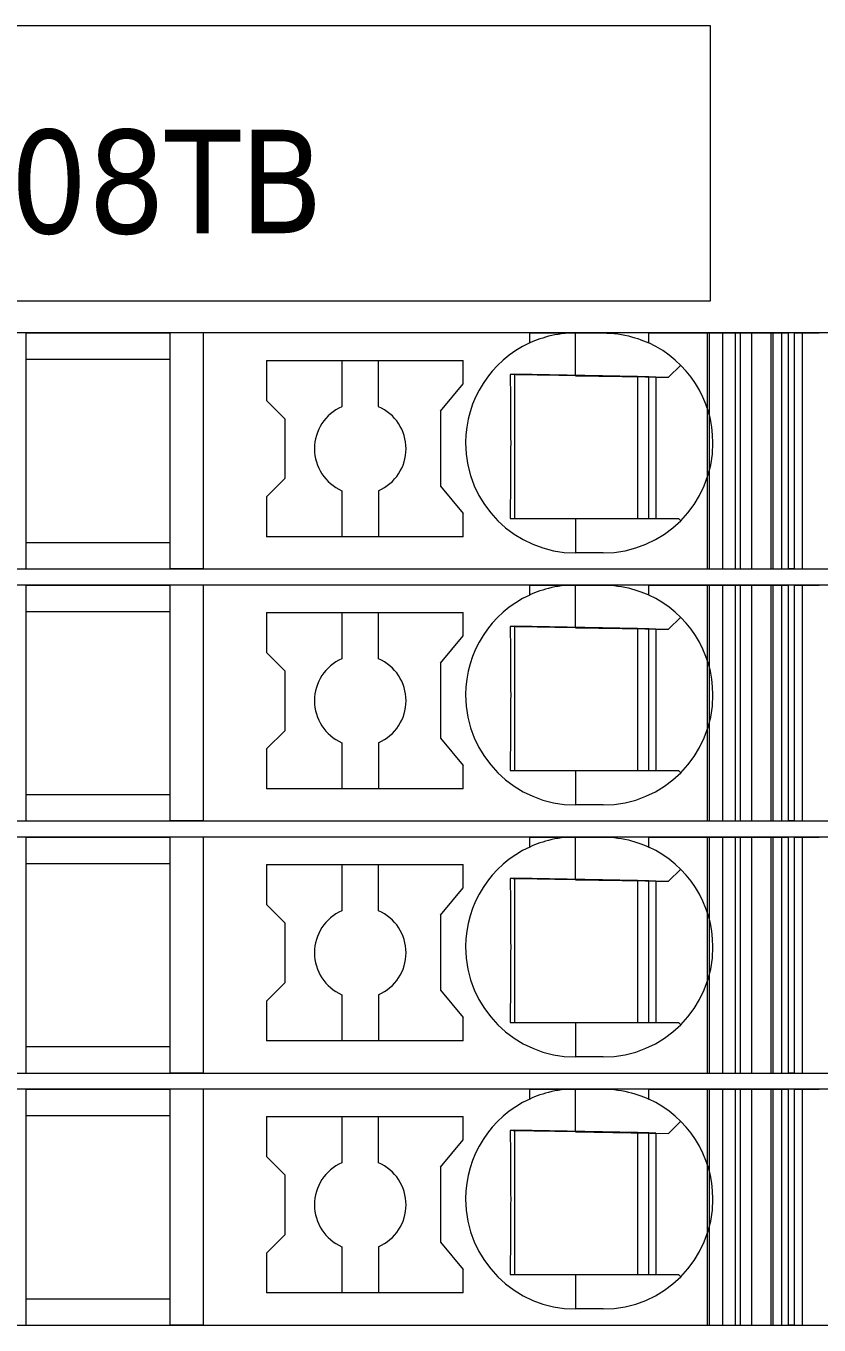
# Model space of a CAD drawing. Header units: millimetres. Extents: x 0 to 1680, y 0 to 1188.
# Drawn here: x 877.05 to 894.37, y 363.15 to 391.5 of the extents above; entities that cross this region are included whole.
import ezdxf
from ezdxf.enums import TextEntityAlignment as Align

# ---------------------------------------------------------------- set-up
doc = ezdxf.new("R2010")
doc.units = ezdxf.units.MM
for name, color, linetype, lineweight in [('EPLAN100', 7, 'Continuous', 13), ('EPLAN108', 5, 'Continuous', 9), ('EPLAN309', 5, 'Continuous', 5), ('EPLAN493', 5, 'Continuous', 5), ('MAIN-1', 7, 'Continuous', 5), ('MAIN-2', 7, 'Continuous', 5)]:
    doc.layers.add(name, color=color, linetype=linetype, lineweight=lineweight)
doc.styles.add('Tahoma', font='')
doc.styles.get('Tahoma').set_extended_font_data('Tahoma')

# ---------------------------------------------------------------- blocks, each defined once
blk = doc.blocks.new('EPLSYM_LibrarySPECIAL_Symbol12_Variant0_Placement8')
at = {"layer": 'EPLAN309', "lineweight": 13, "ltscale": 16}
blk.add_lwpolyline([(0, -5.15), (68.15, -5.15), (68.15, 0), (0, 0)], close=True, dxfattribs=at)
at = {"layer": 'EPLAN493', "color": 5, "style": 'Tahoma'}
blk.add_attdef('17_20450', text='', height=2.3478, dxfattribs=at).set_placement((0, -21.83478), align=Align.MIDDLE_RIGHT)
blk = doc.blocks.new('EPLSYM_LibrarySPECIAL_Symbol12_Variant0_Placement8_20')
at = {"layer": 'EPLAN309', "lineweight": 13, "ltscale": 16}
blk.add_lwpolyline([(0, -5.15), (68.15, -5.15), (68.15, 0), (0, 0)], close=True, dxfattribs=at)
at = {"layer": 'EPLAN493', "color": 5, "style": 'Tahoma'}
blk.add_attdef('17_20450', text='', height=2.3478, dxfattribs=at).set_placement((0, -21.83478), align=Align.MIDDLE_RIGHT)
blk = doc.blocks.new('EPLSYM_LibrarySPECIAL_Symbol12_Variant0_Placement8_21')
at = {"layer": 'EPLAN309', "lineweight": 13, "ltscale": 16}
blk.add_lwpolyline([(0, -5.15), (68.15, -5.15), (68.15, 0), (0, 0)], close=True, dxfattribs=at)
at = {"layer": 'EPLAN493', "color": 5, "style": 'Tahoma'}
blk.add_attdef('17_20450', text='', height=2.3478, dxfattribs=at).set_placement((0, -21.83478), align=Align.MIDDLE_RIGHT)
blk = doc.blocks.new('EPLSYM_LibrarySPECIAL_Symbol12_Variant0_Placement8_22')
at = {"layer": 'EPLAN309', "lineweight": 13, "ltscale": 16}
blk.add_lwpolyline([(0, -5.15), (68.15, -5.15), (68.15, 0), (0, 0)], close=True, dxfattribs=at)
at = {"layer": 'EPLAN493', "color": 5, "style": 'Tahoma'}
blk.add_attdef('17_20450', text='', height=2.3478, dxfattribs=at).set_placement((0, -21.83478), align=Align.MIDDLE_RIGHT)

msp = doc.modelspace()

# ---------------------------------------------------------------- linework, layer by layer
at = {"layer": 'EPLAN100', "lineweight": 0, "ltscale": 6}
msp.add_lwpolyline([(854, 385.5), (892, 385.5), (892, 391.5), (854, 391.5)], close=True, dxfattribs=at)
at = {"layer": 'MAIN-1'}
for p, q in [((877.05, 384.8), (880.2, 384.8)), ((877.05, 384.8), (877.05, 379.65)), ((880.919, 384.8), (880.2, 384.8)), ((880.2, 379.65), (880.2, 384.8)), ((888.05, 384.8), (880.919, 384.8)), ((880.919, 384.8), (880.919, 379.65)), ((888.05, 384.8), (889.05, 384.8)), ((888.05, 384.582), (888.05, 384.8)), ((888.463, 384.727), (888.397, 384.709)), ((888.531, 384.743), (888.463, 384.727)), ((888.601, 384.758), (888.531, 384.743)), ((888.673, 384.77), (888.601, 384.758)), ((888.746, 384.781), (888.673, 384.77)), ((888.821, 384.789), (888.746, 384.781)), ((888.897, 384.795), (888.821, 384.789)), ((888.973, 384.799), (888.897, 384.795)), ((889.05, 384.8), (888.973, 384.799)), ((889.05, 383.868), (889.05, 384.8)), ((889.05, 384.8), (889.65, 384.8)), ((889.65, 384.8), (889.732, 384.799)), ((890.65, 384.8), (889.65, 384.8)), ((889.732, 384.799), (889.814, 384.794)), ((889.814, 384.794), (889.896, 384.787)), ((889.896, 384.787), (889.975, 384.778)), ((889.975, 384.778), (890.053, 384.766)), ((890.053, 384.766), (890.13, 384.752)), ((890.13, 384.752), (890.204, 384.735)), ((890.204, 384.735), (890.275, 384.717)), ((890.275, 384.717), (890.345, 384.697)), ((890.65, 384.8), (893.704, 384.8)), ((890.65, 384.582), (890.65, 384.8)), ((893.832, 384.8), (893.704, 384.8)), ((893.704, 379.65), (893.704, 384.8)), ((893.832, 384.8), (894.367, 384.8)), ((893.832, 379.65), (893.832, 384.8)), ((888.102, 384.605), (888.05, 384.582)), ((888.156, 384.627), (888.102, 384.605)), ((888.213, 384.649), (888.156, 384.627)), ((888.272, 384.67), (888.213, 384.649)), ((888.333, 384.69), (888.272, 384.67)), ((888.397, 384.709), (888.333, 384.69)), ((890.345, 384.697), (890.411, 384.676)), ((890.411, 384.676), (890.475, 384.654)), ((890.475, 384.654), (890.536, 384.631)), ((890.536, 384.631), (890.594, 384.606)), ((890.594, 384.606), (890.65, 384.582)), ((877.05, 384.225), (880.2, 384.225)), ((882.3, 384.2), (882.3, 383.329)), ((882.3, 384.2), (886.6, 384.2)), ((883.95, 384.2), (883.95, 383.192)), ((884.75, 383.192), (884.75, 384.2)), ((886.6, 383.689), (886.6, 384.2)), ((887.624, 383.892), (887.625, 383.822)), ((887.685, 383.891), (887.624, 383.892)), ((887.746, 383.89), (887.685, 383.891)), ((887.721, 383.891), (887.721, 380.75)), ((887.809, 383.889), (887.746, 383.89)), ((887.873, 383.888), (887.809, 383.889)), ((887.937, 383.887), (887.873, 383.888)), ((888.003, 383.886), (887.937, 383.887)), ((888.071, 383.885), (888.003, 383.886)), ((888.14, 383.884), (888.071, 383.885)), ((888.21, 383.882), (888.14, 383.884)), ((888.283, 383.881), (888.21, 383.882)), ((888.358, 383.88), (888.283, 383.881)), ((888.435, 383.879), (888.358, 383.88)), ((888.514, 383.877), (888.435, 383.879)), ((888.597, 383.876), (888.514, 383.877)), ((888.682, 383.875), (888.597, 383.876)), ((888.771, 383.873), (888.682, 383.875)), ((888.862, 383.871), (888.771, 383.873)), ((888.955, 383.87), (888.862, 383.871)), ((889.05, 383.868), (888.955, 383.87)), ((889.05, 383.868), (891.083, 383.833)), ((891.083, 383.833), (891.347, 384.097)), ((886.1, 383.093), (886.6, 383.689)), ((887.625, 383.822), (887.625, 383.75)), ((887.625, 383.75), (887.626, 383.677)), ((887.626, 383.677), (887.627, 383.603)), ((887.627, 383.603), (887.628, 383.527)), ((890.4, 383.845), (890.4, 380.75)), ((890.65, 380.75), (890.65, 383.84)), ((890.8, 383.838), (890.8, 380.75)), ((882.7, 382.929), (882.3, 383.329)), ((887.628, 383.527), (887.628, 383.449)), ((887.628, 383.449), (887.629, 383.37)), ((887.629, 383.37), (887.63, 383.288)), ((886.1, 383.093), (886.1, 381.457)), ((887.63, 383.288), (887.63, 383.204)), ((887.63, 383.204), (887.631, 383.117)), ((887.631, 383.117), (887.631, 383.026)), ((887.631, 383.026), (887.632, 382.932)), ((882.7, 382.929), (882.7, 381.621)), ((887.632, 382.932), (887.633, 382.834)), ((887.633, 382.834), (887.633, 382.731)), ((887.633, 382.731), (887.633, 382.624)), ((887.633, 382.624), (887.633, 382.513)), ((887.633, 382.513), (887.634, 382.4)), ((887.634, 382.4), (887.633, 382.279)), ((887.633, 382.279), (887.633, 382.161)), ((887.633, 382.161), (887.633, 382.047)), ((887.633, 382.047), (887.632, 381.938)), ((887.632, 381.938), (887.632, 381.834)), ((882.7, 381.621), (882.3, 381.221)), ((887.631, 381.639), (887.63, 381.548)), ((887.632, 381.834), (887.631, 381.734)), ((887.631, 381.734), (887.631, 381.639)), ((883.95, 381.358), (883.95, 380.35)), ((884.75, 381.358), (884.75, 380.35)), ((886.1, 381.457), (886.6, 380.861)), ((887.629, 381.459), (887.628, 381.373)), ((887.628, 381.373), (887.628, 381.29)), ((887.63, 381.548), (887.629, 381.459)), ((882.3, 381.221), (882.3, 380.35)), ((887.625, 381.05), (887.624, 380.974)), ((887.626, 381.129), (887.625, 381.05)), ((887.627, 381.208), (887.626, 381.129)), ((887.628, 381.29), (887.627, 381.208)), ((886.6, 380.35), (886.6, 380.861)), ((887.623, 380.824), (887.622, 380.75)), ((887.622, 380.75), (887.683, 380.75)), ((887.624, 380.898), (887.623, 380.824)), ((887.624, 380.974), (887.624, 380.898)), ((887.683, 380.75), (887.746, 380.75)), ((887.746, 380.75), (887.809, 380.75)), ((887.809, 380.75), (887.873, 380.75)), ((887.873, 380.75), (887.939, 380.75)), ((887.939, 380.75), (888.005, 380.75)), ((888.005, 380.75), (888.074, 380.75)), ((888.074, 380.75), (888.144, 380.75)), ((888.144, 380.75), (888.215, 380.75)), ((888.215, 380.75), (888.289, 380.75)), ((888.289, 380.75), (888.364, 380.75)), ((888.364, 380.75), (888.442, 380.75)), ((888.442, 380.75), (888.522, 380.75)), ((888.522, 380.75), (888.605, 380.75)), ((888.605, 380.75), (888.69, 380.75)), ((888.69, 380.75), (888.778, 380.75)), ((888.778, 380.75), (888.867, 380.75)), ((888.867, 380.75), (888.958, 380.75)), ((888.958, 380.75), (889.05, 380.75)), ((889.05, 380.75), (891.3, 380.75)), ((889.05, 380.75), (889.05, 380)), ((891.347, 380.703), (891.3, 380.75)), ((877.05, 380.225), (880.2, 380.225)), ((886.6, 380.35), (882.3, 380.35)), ((889.65, 380), (889.05, 380)), ((877.05, 379.65), (880.2, 379.65)), ((880.919, 379.65), (880.2, 379.65)), ((880.919, 379.65), (893.704, 379.65)), ((892.544, 379.65), (892.544, 379.65)), ((892.65, 379.65), (892.65, 379.65)), ((893.832, 379.65), (893.704, 379.65)), ((893.832, 379.65), (894.367, 379.65)), ((877.05, 379.3), (880.2, 379.3)), ((877.05, 379.3), (877.05, 374.15)), ((880.919, 379.3), (880.2, 379.3)), ((880.2, 374.15), (880.2, 379.3)), ((888.05, 379.3), (880.919, 379.3)), ((880.919, 379.3), (880.919, 374.15)), ((888.05, 379.3), (889.05, 379.3)), ((888.05, 379.082), (888.05, 379.3)), ((888.102, 379.105), (888.05, 379.082)), ((888.156, 379.127), (888.102, 379.105)), ((888.213, 379.149), (888.156, 379.127)), ((888.272, 379.17), (888.213, 379.149)), ((888.333, 379.19), (888.272, 379.17)), ((888.397, 379.209), (888.333, 379.19)), ((888.463, 379.227), (888.397, 379.209)), ((888.531, 379.243), (888.463, 379.227)), ((888.601, 379.258), (888.531, 379.243)), ((888.673, 379.27), (888.601, 379.258)), ((888.746, 379.281), (888.673, 379.27)), ((888.821, 379.289), (888.746, 379.281)), ((888.897, 379.295), (888.821, 379.289)), ((888.973, 379.299), (888.897, 379.295)), ((889.05, 379.3), (888.973, 379.299)), ((889.05, 378.368), (889.05, 379.3)), ((889.05, 379.3), (889.65, 379.3)), ((889.65, 379.3), (889.732, 379.299)), ((890.65, 379.3), (889.65, 379.3)), ((889.732, 379.299), (889.814, 379.294)), ((889.814, 379.294), (889.896, 379.287)), ((889.896, 379.287), (889.975, 379.278)), ((889.975, 379.278), (890.053, 379.266)), ((890.053, 379.266), (890.13, 379.252)), ((890.13, 379.252), (890.204, 379.235)), ((890.204, 379.235), (890.275, 379.217)), ((890.275, 379.217), (890.345, 379.197)), ((890.345, 379.197), (890.411, 379.176)), ((890.411, 379.176), (890.475, 379.154)), ((890.475, 379.154), (890.536, 379.131)), ((890.536, 379.131), (890.594, 379.106)), ((890.594, 379.106), (890.65, 379.082)), ((890.65, 379.3), (893.704, 379.3)), ((890.65, 379.082), (890.65, 379.3)), ((893.832, 379.3), (893.704, 379.3)), ((893.704, 374.15), (893.704, 379.3)), ((893.832, 379.3), (894.367, 379.3)), ((893.832, 374.15), (893.832, 379.3)), ((877.05, 378.725), (880.2, 378.725)), ((882.3, 378.7), (882.3, 377.829)), ((882.3, 378.7), (886.6, 378.7)), ((883.95, 378.7), (883.95, 377.692)), ((884.75, 377.692), (884.75, 378.7)), ((886.6, 378.189), (886.6, 378.7)), ((891.083, 378.333), (891.347, 378.597)), ((887.624, 378.392), (887.625, 378.322)), ((887.685, 378.391), (887.624, 378.392)), ((887.625, 378.322), (887.625, 378.25)), ((887.625, 378.25), (887.626, 378.177)), ((887.746, 378.39), (887.685, 378.391)), ((887.721, 378.391), (887.721, 375.25)), ((887.809, 378.389), (887.746, 378.39)), ((887.873, 378.388), (887.809, 378.389)), ((887.937, 378.387), (887.873, 378.388)), ((888.003, 378.386), (887.937, 378.387)), ((888.071, 378.385), (888.003, 378.386)), ((888.14, 378.384), (888.071, 378.385)), ((888.21, 378.382), (888.14, 378.384)), ((888.283, 378.381), (888.21, 378.382)), ((888.358, 378.38), (888.283, 378.381)), ((888.435, 378.379), (888.358, 378.38)), ((888.514, 378.377), (888.435, 378.379)), ((888.597, 378.376), (888.514, 378.377)), ((888.682, 378.375), (888.597, 378.376)), ((888.771, 378.373), (888.682, 378.375)), ((888.862, 378.371), (888.771, 378.373)), ((888.955, 378.37), (888.862, 378.371)), ((889.05, 378.368), (888.955, 378.37)), ((889.05, 378.368), (891.083, 378.333)), ((890.4, 378.345), (890.4, 375.25)), ((890.65, 375.25), (890.65, 378.34)), ((890.8, 378.338), (890.8, 375.25)), ((886.1, 377.593), (886.6, 378.189)), ((887.626, 378.177), (887.627, 378.103)), ((887.627, 378.103), (887.628, 378.027)), ((887.628, 378.027), (887.628, 377.949)), ((887.628, 377.949), (887.629, 377.87)), ((882.7, 377.429), (882.3, 377.829)), ((887.629, 377.87), (887.63, 377.788)), ((887.63, 377.788), (887.63, 377.704)), ((887.63, 377.704), (887.631, 377.617)), ((882.7, 377.429), (882.7, 376.121)), ((886.1, 377.593), (886.1, 375.957)), ((887.631, 377.617), (887.631, 377.526)), ((887.631, 377.526), (887.632, 377.432)), ((887.632, 377.432), (887.633, 377.334)), ((887.633, 377.334), (887.633, 377.231)), ((887.633, 377.231), (887.633, 377.124)), ((887.633, 377.124), (887.633, 377.013)), ((887.633, 377.013), (887.634, 376.9)), ((887.634, 376.9), (887.633, 376.779)), ((887.633, 376.779), (887.633, 376.661)), ((887.633, 376.547), (887.632, 376.438)), ((887.633, 376.661), (887.633, 376.547)), ((887.632, 376.334), (887.631, 376.234)), ((887.631, 376.234), (887.631, 376.139)), ((887.632, 376.438), (887.632, 376.334)), ((882.7, 376.121), (882.3, 375.721)), ((886.1, 375.957), (886.6, 375.361)), ((887.629, 375.959), (887.628, 375.873)), ((887.63, 376.048), (887.629, 375.959)), ((887.631, 376.139), (887.63, 376.048)), ((882.3, 375.721), (882.3, 374.85)), ((883.95, 375.858), (883.95, 374.85)), ((884.75, 375.858), (884.75, 374.85)), ((887.627, 375.708), (887.626, 375.629)), ((887.628, 375.79), (887.627, 375.708)), ((887.628, 375.873), (887.628, 375.79)), ((886.6, 374.85), (886.6, 375.361)), ((887.624, 375.398), (887.623, 375.324)), ((887.625, 375.55), (887.624, 375.474)), ((887.624, 375.474), (887.624, 375.398)), ((887.626, 375.629), (887.625, 375.55)), ((887.623, 375.324), (887.622, 375.25)), ((887.622, 375.25), (887.683, 375.25)), ((887.683, 375.25), (887.746, 375.25)), ((887.746, 375.25), (887.809, 375.25)), ((887.809, 375.25), (887.873, 375.25)), ((887.873, 375.25), (887.939, 375.25)), ((887.939, 375.25), (888.005, 375.25)), ((888.005, 375.25), (888.074, 375.25)), ((888.074, 375.25), (888.144, 375.25)), ((888.144, 375.25), (888.215, 375.25)), ((888.215, 375.25), (888.289, 375.25)), ((888.289, 375.25), (888.364, 375.25)), ((888.364, 375.25), (888.442, 375.25)), ((888.442, 375.25), (888.522, 375.25)), ((888.522, 375.25), (888.605, 375.25)), ((888.605, 375.25), (888.69, 375.25)), ((888.69, 375.25), (888.778, 375.25)), ((888.778, 375.25), (888.867, 375.25)), ((888.867, 375.25), (888.958, 375.25)), ((888.958, 375.25), (889.05, 375.25)), ((889.05, 375.25), (891.3, 375.25)), ((889.05, 375.25), (889.05, 374.5)), ((891.347, 375.203), (891.3, 375.25)), ((886.6, 374.85), (882.3, 374.85)), ((877.05, 374.725), (880.2, 374.725)), ((889.65, 374.5), (889.05, 374.5)), ((877.05, 374.15), (880.2, 374.15)), ((880.919, 374.15), (880.2, 374.15)), ((880.919, 374.15), (893.704, 374.15)), ((892.544, 374.15), (892.544, 374.15)), ((892.65, 374.15), (892.65, 374.15)), ((893.832, 374.15), (893.704, 374.15)), ((893.832, 374.15), (894.367, 374.15)), ((877.05, 373.8), (880.2, 373.8)), ((877.05, 373.8), (877.05, 368.65)), ((880.919, 373.8), (880.2, 373.8)), ((880.2, 368.65), (880.2, 373.8)), ((888.05, 373.8), (880.919, 373.8)), ((880.919, 373.8), (880.919, 368.65)), ((888.05, 373.8), (889.05, 373.8)), ((888.05, 373.582), (888.05, 373.8)), ((888.272, 373.67), (888.213, 373.649)), ((888.333, 373.69), (888.272, 373.67)), ((888.397, 373.709), (888.333, 373.69)), ((888.463, 373.727), (888.397, 373.709)), ((888.531, 373.743), (888.463, 373.727)), ((888.601, 373.758), (888.531, 373.743)), ((888.673, 373.77), (888.601, 373.758)), ((888.746, 373.781), (888.673, 373.77)), ((888.821, 373.789), (888.746, 373.781)), ((888.897, 373.795), (888.821, 373.789)), ((888.973, 373.799), (888.897, 373.795)), ((889.05, 373.8), (888.973, 373.799)), ((889.05, 372.868), (889.05, 373.8)), ((889.05, 373.8), (889.65, 373.8)), ((889.65, 373.8), (889.732, 373.799)), ((890.65, 373.8), (889.65, 373.8)), ((889.732, 373.799), (889.814, 373.794)), ((889.814, 373.794), (889.896, 373.787)), ((889.896, 373.787), (889.975, 373.778)), ((889.975, 373.778), (890.053, 373.766)), ((890.053, 373.766), (890.13, 373.752)), ((890.13, 373.752), (890.204, 373.735)), ((890.204, 373.735), (890.275, 373.717)), ((890.275, 373.717), (890.345, 373.697)), ((890.345, 373.697), (890.411, 373.676)), ((890.411, 373.676), (890.475, 373.654)), ((890.475, 373.654), (890.536, 373.631)), ((890.65, 373.8), (893.704, 373.8)), ((890.65, 373.582), (890.65, 373.8)), ((893.832, 373.8), (893.704, 373.8)), ((893.704, 368.65), (893.704, 373.8)), ((893.832, 373.8), (894.367, 373.8)), ((893.832, 368.65), (893.832, 373.8)), ((888.102, 373.605), (888.05, 373.582)), ((888.156, 373.627), (888.102, 373.605)), ((888.213, 373.649), (888.156, 373.627)), ((890.536, 373.631), (890.594, 373.606)), ((890.594, 373.606), (890.65, 373.582)), ((877.05, 373.225), (880.2, 373.225)), ((882.3, 373.2), (882.3, 372.329)), ((882.3, 373.2), (886.6, 373.2)), ((883.95, 373.2), (883.95, 372.192)), ((884.75, 372.192), (884.75, 373.2)), ((886.6, 372.689), (886.6, 373.2)), ((891.083, 372.833), (891.347, 373.097)), ((887.624, 372.892), (887.625, 372.822)), ((887.685, 372.891), (887.624, 372.892)), ((887.625, 372.822), (887.625, 372.75)), ((887.746, 372.89), (887.685, 372.891)), ((887.721, 372.891), (887.721, 369.75)), ((887.809, 372.889), (887.746, 372.89)), ((887.873, 372.888), (887.809, 372.889)), ((887.937, 372.887), (887.873, 372.888)), ((888.003, 372.886), (887.937, 372.887)), ((888.071, 372.885), (888.003, 372.886)), ((888.14, 372.884), (888.071, 372.885)), ((888.21, 372.882), (888.14, 372.884)), ((888.283, 372.881), (888.21, 372.882)), ((888.358, 372.88), (888.283, 372.881)), ((888.435, 372.879), (888.358, 372.88)), ((888.514, 372.877), (888.435, 372.879)), ((888.597, 372.876), (888.514, 372.877)), ((888.682, 372.875), (888.597, 372.876)), ((888.771, 372.873), (888.682, 372.875)), ((888.862, 372.871), (888.771, 372.873)), ((888.955, 372.87), (888.862, 372.871)), ((889.05, 372.868), (888.955, 372.87)), ((889.05, 372.868), (891.083, 372.833)), ((890.4, 372.845), (890.4, 369.75)), ((890.65, 369.75), (890.65, 372.84)), ((890.8, 372.838), (890.8, 369.75)), ((886.1, 372.093), (886.6, 372.689)), ((887.625, 372.75), (887.626, 372.677)), ((887.626, 372.677), (887.627, 372.603)), ((887.627, 372.603), (887.628, 372.527)), ((887.628, 372.527), (887.628, 372.449)), ((882.7, 371.929), (882.3, 372.329)), ((887.628, 372.449), (887.629, 372.37)), ((887.629, 372.37), (887.63, 372.288)), ((887.63, 372.288), (887.63, 372.204)), ((886.1, 372.093), (886.1, 370.457)), ((887.63, 372.204), (887.631, 372.117)), ((887.631, 372.117), (887.631, 372.026)), ((887.631, 372.026), (887.632, 371.932)), ((882.7, 371.929), (882.7, 370.621)), ((887.632, 371.932), (887.633, 371.834)), ((887.633, 371.834), (887.633, 371.731)), ((887.633, 371.731), (887.633, 371.624)), ((887.633, 371.624), (887.633, 371.513)), ((887.633, 371.513), (887.634, 371.4)), ((887.634, 371.4), (887.633, 371.279)), ((887.633, 371.279), (887.633, 371.161)), ((887.633, 371.161), (887.633, 371.047)), ((887.632, 370.834), (887.631, 370.734)), ((887.633, 371.047), (887.632, 370.938)), ((887.632, 370.938), (887.632, 370.834)), ((882.7, 370.621), (882.3, 370.221)), ((887.63, 370.548), (887.629, 370.459)), ((887.631, 370.639), (887.63, 370.548)), ((887.631, 370.734), (887.631, 370.639)), ((883.95, 370.358), (883.95, 369.35)), ((884.75, 370.358), (884.75, 369.35)), ((886.1, 370.457), (886.6, 369.861)), ((887.628, 370.29), (887.627, 370.208)), ((887.629, 370.459), (887.628, 370.373)), ((887.628, 370.373), (887.628, 370.29)), ((882.3, 370.221), (882.3, 369.35)), ((887.625, 370.05), (887.624, 369.974)), ((887.624, 369.974), (887.624, 369.898)), ((887.626, 370.129), (887.625, 370.05)), ((887.627, 370.208), (887.626, 370.129)), ((886.6, 369.35), (886.6, 369.861)), ((887.623, 369.824), (887.622, 369.75)), ((887.622, 369.75), (887.683, 369.75)), ((887.624, 369.898), (887.623, 369.824)), ((887.683, 369.75), (887.746, 369.75)), ((887.746, 369.75), (887.809, 369.75)), ((887.809, 369.75), (887.873, 369.75)), ((887.873, 369.75), (887.939, 369.75)), ((887.939, 369.75), (888.005, 369.75)), ((888.005, 369.75), (888.074, 369.75)), ((888.074, 369.75), (888.144, 369.75)), ((888.144, 369.75), (888.215, 369.75)), ((888.215, 369.75), (888.289, 369.75)), ((888.289, 369.75), (888.364, 369.75)), ((888.364, 369.75), (888.442, 369.75)), ((888.442, 369.75), (888.522, 369.75)), ((888.522, 369.75), (888.605, 369.75)), ((888.605, 369.75), (888.69, 369.75)), ((888.69, 369.75), (888.778, 369.75)), ((888.778, 369.75), (888.867, 369.75)), ((888.867, 369.75), (888.958, 369.75)), ((888.958, 369.75), (889.05, 369.75)), ((889.05, 369.75), (891.3, 369.75)), ((889.05, 369.75), (889.05, 369)), ((891.347, 369.703), (891.3, 369.75)), ((877.05, 369.225), (880.2, 369.225)), ((886.6, 369.35), (882.3, 369.35)), ((889.65, 369), (889.05, 369)), ((877.05, 368.65), (880.2, 368.65)), ((880.919, 368.65), (880.2, 368.65)), ((880.919, 368.65), (893.704, 368.65)), ((892.544, 368.65), (892.544, 368.65)), ((892.65, 368.65), (892.65, 368.65)), ((893.832, 368.65), (893.704, 368.65)), ((893.832, 368.65), (894.367, 368.65)), ((877.05, 368.3), (880.2, 368.3)), ((877.05, 368.3), (877.05, 363.15)), ((880.919, 368.3), (880.2, 368.3)), ((880.2, 363.15), (880.2, 368.3)), ((888.05, 368.3), (880.919, 368.3)), ((880.919, 368.3), (880.919, 363.15)), ((888.05, 368.3), (889.05, 368.3)), ((888.05, 368.082), (888.05, 368.3)), ((888.673, 368.27), (888.601, 368.258)), ((888.746, 368.281), (888.673, 368.27)), ((888.821, 368.289), (888.746, 368.281)), ((888.897, 368.295), (888.821, 368.289)), ((888.973, 368.299), (888.897, 368.295)), ((889.05, 368.3), (888.973, 368.299)), ((889.05, 367.368), (889.05, 368.3)), ((889.05, 368.3), (889.65, 368.3)), ((889.65, 368.3), (889.732, 368.299)), ((890.65, 368.3), (889.65, 368.3)), ((889.732, 368.299), (889.814, 368.294)), ((889.814, 368.294), (889.896, 368.287)), ((889.896, 368.287), (889.975, 368.278)), ((889.975, 368.278), (890.053, 368.266)), ((890.65, 368.3), (893.704, 368.3)), ((890.65, 368.082), (890.65, 368.3)), ((893.832, 368.3), (893.704, 368.3)), ((893.704, 363.15), (893.704, 368.3)), ((893.832, 368.3), (894.367, 368.3)), ((893.832, 363.15), (893.832, 368.3)), ((888.102, 368.105), (888.05, 368.082)), ((888.156, 368.127), (888.102, 368.105)), ((888.213, 368.149), (888.156, 368.127)), ((888.272, 368.17), (888.213, 368.149)), ((888.333, 368.19), (888.272, 368.17)), ((888.397, 368.209), (888.333, 368.19)), ((888.463, 368.227), (888.397, 368.209)), ((888.531, 368.243), (888.463, 368.227)), ((888.601, 368.258), (888.531, 368.243)), ((890.053, 368.266), (890.13, 368.252)), ((890.13, 368.252), (890.204, 368.235)), ((890.204, 368.235), (890.275, 368.217)), ((890.275, 368.217), (890.345, 368.197)), ((890.345, 368.197), (890.411, 368.176)), ((890.411, 368.176), (890.475, 368.154)), ((890.475, 368.154), (890.536, 368.131)), ((890.536, 368.131), (890.594, 368.106)), ((890.594, 368.106), (890.65, 368.082)), ((877.05, 367.725), (880.2, 367.725)), ((882.3, 367.7), (882.3, 366.829)), ((882.3, 367.7), (886.6, 367.7)), ((883.95, 367.7), (883.95, 366.692)), ((884.75, 366.692), (884.75, 367.7)), ((886.6, 367.189), (886.6, 367.7)), ((891.083, 367.333), (891.347, 367.597)), ((886.1, 366.593), (886.6, 367.189)), ((887.624, 367.392), (887.625, 367.322)), ((887.685, 367.391), (887.624, 367.392)), ((887.625, 367.322), (887.625, 367.25)), ((887.625, 367.25), (887.626, 367.177)), ((887.626, 367.177), (887.627, 367.103)), ((887.746, 367.39), (887.685, 367.391)), ((887.721, 367.391), (887.721, 364.25)), ((887.809, 367.389), (887.746, 367.39)), ((887.873, 367.388), (887.809, 367.389)), ((887.937, 367.387), (887.873, 367.388)), ((888.003, 367.386), (887.937, 367.387)), ((888.071, 367.385), (888.003, 367.386)), ((888.14, 367.384), (888.071, 367.385)), ((888.21, 367.382), (888.14, 367.384)), ((888.283, 367.381), (888.21, 367.382)), ((888.358, 367.38), (888.283, 367.381)), ((888.435, 367.379), (888.358, 367.38)), ((888.514, 367.377), (888.435, 367.379)), ((888.597, 367.376), (888.514, 367.377)), ((888.682, 367.375), (888.597, 367.376)), ((888.771, 367.373), (888.682, 367.375)), ((888.862, 367.371), (888.771, 367.373)), ((888.955, 367.37), (888.862, 367.371)), ((889.05, 367.368), (888.955, 367.37)), ((889.05, 367.368), (891.083, 367.333)), ((890.4, 367.345), (890.4, 364.25)), ((890.65, 364.25), (890.65, 367.34)), ((890.8, 367.338), (890.8, 364.25)), ((887.627, 367.103), (887.628, 367.027)), ((887.628, 367.027), (887.628, 366.949)), ((887.628, 366.949), (887.629, 366.87)), ((887.629, 366.87), (887.63, 366.788)), ((882.7, 366.429), (882.3, 366.829)), ((886.1, 366.593), (886.1, 364.957)), ((887.63, 366.788), (887.63, 366.704)), ((887.63, 366.704), (887.631, 366.617)), ((887.631, 366.617), (887.631, 366.526)), ((882.7, 366.429), (882.7, 365.121)), ((887.631, 366.526), (887.632, 366.432)), ((887.632, 366.432), (887.633, 366.334)), ((887.633, 366.334), (887.633, 366.231)), ((887.633, 366.231), (887.633, 366.124)), ((887.633, 366.124), (887.633, 366.013)), ((887.633, 366.013), (887.634, 365.9)), ((887.634, 365.9), (887.633, 365.779)), ((887.633, 365.779), (887.633, 365.661)), ((887.633, 365.547), (887.632, 365.438)), ((887.632, 365.438), (887.632, 365.334)), ((887.633, 365.661), (887.633, 365.547)), ((887.632, 365.334), (887.631, 365.234)), ((887.631, 365.234), (887.631, 365.139)), ((882.7, 365.121), (882.3, 364.721)), ((886.1, 364.957), (886.6, 364.361)), ((887.629, 364.959), (887.628, 364.873)), ((887.628, 364.873), (887.628, 364.79)), ((887.63, 365.048), (887.629, 364.959)), ((887.631, 365.139), (887.63, 365.048)), ((882.3, 364.721), (882.3, 363.85)), ((883.95, 364.858), (883.95, 363.85)), ((884.75, 364.858), (884.75, 363.85)), ((887.626, 364.629), (887.625, 364.55)), ((887.627, 364.708), (887.626, 364.629)), ((887.628, 364.79), (887.627, 364.708)), ((886.6, 363.85), (886.6, 364.361)), ((887.623, 364.324), (887.622, 364.25)), ((887.624, 364.398), (887.623, 364.324)), ((887.625, 364.55), (887.624, 364.474)), ((887.624, 364.474), (887.624, 364.398)), ((887.622, 364.25), (887.683, 364.25)), ((887.683, 364.25), (887.746, 364.25)), ((887.746, 364.25), (887.809, 364.25)), ((887.809, 364.25), (887.873, 364.25)), ((887.873, 364.25), (887.939, 364.25)), ((887.939, 364.25), (888.005, 364.25)), ((888.005, 364.25), (888.074, 364.25)), ((888.074, 364.25), (888.144, 364.25)), ((888.144, 364.25), (888.215, 364.25)), ((888.215, 364.25), (888.289, 364.25)), ((888.289, 364.25), (888.364, 364.25)), ((888.364, 364.25), (888.442, 364.25)), ((888.442, 364.25), (888.522, 364.25)), ((888.522, 364.25), (888.605, 364.25)), ((888.605, 364.25), (888.69, 364.25)), ((888.69, 364.25), (888.778, 364.25)), ((888.778, 364.25), (888.867, 364.25)), ((888.867, 364.25), (888.958, 364.25)), ((888.958, 364.25), (889.05, 364.25)), ((889.05, 364.25), (891.3, 364.25)), ((889.05, 364.25), (889.05, 363.5)), ((891.347, 364.203), (891.3, 364.25)), ((886.6, 363.85), (882.3, 363.85)), ((877.05, 363.725), (880.2, 363.725)), ((889.65, 363.5), (889.05, 363.5)), ((877.05, 363.15), (880.2, 363.15)), ((880.919, 363.15), (880.2, 363.15)), ((880.919, 363.15), (893.704, 363.15)), ((892.544, 363.15), (892.544, 363.15)), ((892.65, 363.15), (892.65, 363.15)), ((893.832, 363.15), (893.704, 363.15)), ((893.832, 363.15), (894.367, 363.15))]:
    msp.add_line(p, q, dxfattribs=at)
for centre, radius, start, end in [((889.05, 382.4), 2.4, 114.6244, 180), ((889.65, 382.4), 2.4, 0, 65.3756), ((884.35, 382.275), 1, 113.5782, 180), ((884.35, 382.275), 1, 0, 66.4218), ((884.35, 382.275), 1, 180, 246.4218), ((884.35, 382.275), 1, 293.5782, 0), ((889.05, 382.4), 2.4, 180, 270), ((889.65, 382.4), 2.4, 270, 0), ((889.05, 376.9), 2.4, 114.6244, 180), ((889.65, 376.9), 2.4, 0, 65.3756), ((884.35, 376.775), 1, 113.5782, 180), ((884.35, 376.775), 1, 0, 66.4218), ((884.35, 376.775), 1, 180, 246.4218), ((884.35, 376.775), 1, 293.5782, 0), ((889.05, 376.9), 2.4, 180, 270), ((889.65, 376.9), 2.4, 270, 0), ((889.05, 371.4), 2.4, 114.6244, 180), ((889.65, 371.4), 2.4, 0, 65.3756), ((884.35, 371.275), 1, 113.5782, 180), ((884.35, 371.275), 1, 0, 66.4218), ((889.05, 371.4), 2.4, 180, 270), ((889.65, 371.4), 2.4, 270, 0), ((884.35, 371.275), 1, 180, 246.4218), ((884.35, 371.275), 1, 293.5782, 0), ((889.05, 365.9), 2.4, 114.6244, 180), ((889.65, 365.9), 2.4, 0, 65.3756), ((884.35, 365.775), 1, 113.5782, 180), ((884.35, 365.775), 1, 0, 66.4218), ((884.35, 365.775), 1, 180, 246.4218), ((884.35, 365.775), 1, 293.5782, 0), ((889.05, 365.9), 2.4, 180, 270), ((889.65, 365.9), 2.4, 270, 0)]:
    msp.add_arc(centre, radius, start, end, dxfattribs=at)
at = {"layer": 'MAIN-2'}
for p, q in [((891.931, 379.65), (891.931, 384.8)), ((891.971, 384.8), (891.971, 379.65)), ((892.262, 384.8), (892.262, 379.65)), ((892.544, 379.65), (892.544, 384.8)), ((892.65, 379.65), (892.65, 384.8)), ((892.891, 384.8), (892.891, 379.65)), ((893.316, 384.8), (893.316, 379.65)), ((893.361, 384.8), (893.361, 379.65)), ((893.363, 379.65), (893.363, 384.8)), ((893.55, 384.8), (893.55, 379.65)), ((894.008, 379.65), (894.008, 384.8)), ((887.721, 383.9), (887.624, 383.892)), ((887.721, 383.9), (887.721, 383.891)), ((890.4, 383.853), (887.721, 383.9)), ((890.4, 383.848), (890.4, 383.853)), ((890.65, 383.843), (890.4, 383.848)), ((890.4, 383.848), (890.4, 383.845)), ((890.65, 383.843), (890.65, 383.842)), ((890.8, 383.839), (890.65, 383.842)), ((890.65, 383.84), (890.65, 383.842)), ((890.8, 383.838), (890.8, 383.839)), ((890.8, 383.838), (891.083, 383.833)), ((890.8, 383.838), (890.8, 383.838)), ((890.4, 380.75), (890.4, 380.75)), ((890.65, 380.75), (890.65, 380.75)), ((891.347, 380.703), (891.347, 380.703)), ((891.931, 374.15), (891.931, 379.3)), ((891.971, 379.3), (891.971, 374.15)), ((892.262, 379.3), (892.262, 374.15)), ((892.544, 374.15), (892.544, 379.3)), ((892.65, 374.15), (892.65, 379.3)), ((892.891, 379.3), (892.891, 374.15)), ((893.316, 379.3), (893.316, 374.15)), ((893.361, 379.3), (893.361, 374.15)), ((893.363, 374.15), (893.363, 379.3)), ((893.55, 379.3), (893.55, 374.15)), ((894.008, 374.15), (894.008, 379.3)), ((887.721, 378.4), (887.624, 378.392)), ((887.721, 378.4), (887.721, 378.391)), ((890.4, 378.353), (887.721, 378.4)), ((890.4, 378.348), (890.4, 378.353)), ((890.65, 378.343), (890.4, 378.348)), ((890.4, 378.348), (890.4, 378.345)), ((890.65, 378.343), (890.65, 378.342)), ((890.8, 378.339), (890.65, 378.342)), ((890.65, 378.34), (890.65, 378.342)), ((890.8, 378.338), (890.8, 378.339)), ((890.8, 378.338), (891.083, 378.333)), ((890.8, 378.338), (890.8, 378.338)), ((890.4, 375.25), (890.4, 375.25)), ((890.65, 375.25), (890.65, 375.25)), ((891.347, 375.203), (891.347, 375.203)), ((891.931, 368.65), (891.931, 373.8)), ((891.971, 373.8), (891.971, 368.65)), ((892.262, 373.8), (892.262, 368.65)), ((892.544, 368.65), (892.544, 373.8)), ((892.65, 368.65), (892.65, 373.8)), ((892.891, 373.8), (892.891, 368.65)), ((893.316, 373.8), (893.316, 368.65)), ((893.361, 373.8), (893.361, 368.65)), ((893.363, 368.65), (893.363, 373.8)), ((893.55, 373.8), (893.55, 368.65)), ((894.008, 368.65), (894.008, 373.8)), ((887.721, 372.9), (887.624, 372.892)), ((887.721, 372.9), (887.721, 372.891)), ((890.4, 372.853), (887.721, 372.9)), ((890.4, 372.848), (890.4, 372.853)), ((890.65, 372.843), (890.4, 372.848)), ((890.4, 372.848), (890.4, 372.845)), ((890.65, 372.843), (890.65, 372.842)), ((890.8, 372.839), (890.65, 372.842)), ((890.65, 372.84), (890.65, 372.842)), ((890.8, 372.838), (890.8, 372.839)), ((890.8, 372.838), (891.083, 372.833)), ((890.8, 372.838), (890.8, 372.838)), ((890.4, 369.75), (890.4, 369.75)), ((890.65, 369.75), (890.65, 369.75)), ((891.347, 369.703), (891.347, 369.703)), ((891.931, 363.15), (891.931, 368.3)), ((891.971, 368.3), (891.971, 363.15)), ((892.262, 368.3), (892.262, 363.15)), ((892.544, 363.15), (892.544, 368.3)), ((892.65, 363.15), (892.65, 368.3)), ((892.891, 368.3), (892.891, 363.15)), ((893.316, 368.3), (893.316, 363.15)), ((893.361, 368.3), (893.361, 363.15)), ((893.363, 363.15), (893.363, 368.3)), ((893.55, 368.3), (893.55, 363.15)), ((894.008, 363.15), (894.008, 368.3)), ((887.721, 367.4), (887.624, 367.392)), ((887.721, 367.4), (887.721, 367.391)), ((890.4, 367.353), (887.721, 367.4)), ((890.4, 367.348), (890.4, 367.353)), ((890.65, 367.343), (890.4, 367.348)), ((890.4, 367.348), (890.4, 367.345)), ((890.65, 367.343), (890.65, 367.342)), ((890.8, 367.339), (890.65, 367.342)), ((890.65, 367.34), (890.65, 367.342)), ((890.8, 367.338), (890.8, 367.339)), ((890.8, 367.338), (891.083, 367.333)), ((890.8, 367.338), (890.8, 367.338)), ((890.4, 364.25), (890.4, 364.25)), ((890.65, 364.25), (890.65, 364.25)), ((891.347, 364.203), (891.347, 364.203))]:
    msp.add_line(p, q, dxfattribs=at)

# ---------------------------------------------------------------- block references
for name, p in [('EPLSYM_LibrarySPECIAL_Symbol12_Variant0_Placement8_21', (841, 384.8)), ('EPLSYM_LibrarySPECIAL_Symbol12_Variant0_Placement8_22', (841, 379.3)), ('EPLSYM_LibrarySPECIAL_Symbol12_Variant0_Placement8_20', (841, 373.8)), ('EPLSYM_LibrarySPECIAL_Symbol12_Variant0_Placement8', (841, 368.3))]:
    msp.add_blockref(name, p)

# ---------------------------------------------------------------- texts
at = {"layer": 'EPLAN108', "color": 5, "style": 'Tahoma'}
msp.add_text('IS-JB-608TB', height=2.2575, dxfattribs=at).set_placement((868, 386.3), align=Align.BOTTOM_LEFT)

doc.saveas('drawing.dxf')
